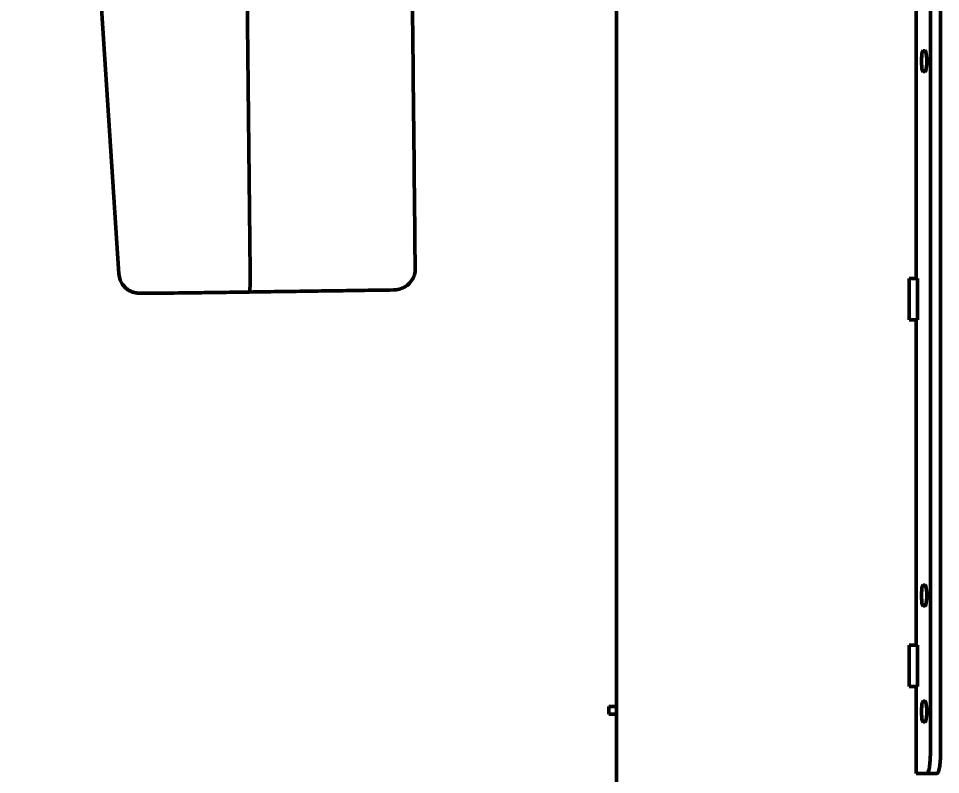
# Model space of a CAD drawing. Header units: inches. Extents: x 15 to 402, y 6 to 258.
# Drawn here: x 54.65 to 76.98, y 83.84 to 102.15 of the extents above; entities that cross this region are included whole.
import ezdxf

# ---------------------------------------------------------------- set-up
doc = ezdxf.new("R2010")
doc.units = ezdxf.units.IN
doc.header["$LTSCALE"] = 12
doc.header["$MEASUREMENT"] = 0
doc.layers.add('Dimension (ANSI)', color=7, linetype='Continuous', lineweight=25)
doc.layers.add('Visible (ANSI)', color=7, linetype='Continuous', lineweight=50)
doc.styles.add('MEMCOR Medium', font='arial.ttf')
doc.dimstyles.new('Default (ANSI)', dxfattribs={"dimscale": 12, "dimtxt": 0.15, "dimasz": 0.098425, "dimexe": 0.125, "dimexo": 0.0625, "dimgap": 0.031496, "dimtad": 0, "dimtih": 1, "dimtoh": 1, "dimdec": 4, "dimrnd": 1e-08, "dimzin": 3, "dimdsep": 46, "dimlunit": 5, "dimtxsty": 'MEMCOR Medium', "dimcen": 0.09, "dimdle": 0.393701, "dimclrd": 256, "dimclre": 256, "dimclrt": 256, "dimadec": 0, "dimazin": 1, "dimtfac": 0.8, "dimtofl": 0, "dimtmove": 0, "dimatfit": 3, "dimfxl": 1, "dimfrac": 1, "dimtolj": 1, "dimtzin": 4, "dimlwd": -1, "dimlwe": -1, "dimarcsym": 0})

# ---------------------------------------------------------------- blocks, each defined once
blk = doc.blocks.new('*D21')
at = {"layer": 'Defpoints', "color": 0, "transparency": 16777216}
for p in [(35.762, 131.253), (26.842, 32.833), (66.4, 32.833)]:
    blk.add_point(p, dxfattribs=at)
at = {"layer": 'Dimension (ANSI)', "transparency": 16777216}
for p, q in [((35.012, 131.253), (25.342, 131.253)), ((26.842, 130.072), (26.842, 86.641)), ((26.842, 34.014), (26.842, 79.9)), ((65.65, 32.833), (25.342, 32.833))]:
    blk.add_line(p, q, dxfattribs=at)
for points in [[(26.646, 130.072), (27.039, 130.072), (26.842, 131.253)], [(26.646, 34.014), (27.039, 34.014), (26.842, 32.833)]]:
    blk.add_solid(points, dxfattribs=at)
at = {"layer": 'Dimension (ANSI)', "transparency": 16777216, "char_height": 1.8, "attachment_point": 5, "style": 'MEMCOR Medium'}
for s, insert in [('\\A1; 98{\\H0.8x;\\S7#16;} in', (26.842, 85.11)), ('\\A1;[2499.9 mm]', (26.842, 81.739))]:
    blk.add_mtext(s, dxfattribs=dict(at, insert=insert))
blk = doc.blocks.new('*D22')
at = {"layer": 'Defpoints', "color": 0, "transparency": 16777216}
for p in [(39.782, 121.366), (66.813, 121.366), (66.4, 32.833)]:
    blk.add_point(p, dxfattribs=at)
at = {"layer": 'Dimension (ANSI)', "transparency": 16777216}
for p, q in [((66.063, 121.366), (38.282, 121.366)), ((39.782, 120.185), (39.782, 98.949)), ((39.782, 34.014), (39.782, 92.159)), ((65.65, 32.833), (38.282, 32.833))]:
    blk.add_line(p, q, dxfattribs=at)
for points in [[(39.585, 120.185), (39.979, 120.185), (39.782, 121.366)], [(39.585, 34.014), (39.979, 34.014), (39.782, 32.833)]]:
    blk.add_solid(points, dxfattribs=at)
at = {"layer": 'Dimension (ANSI)', "transparency": 16777216, "char_height": 1.8, "attachment_point": 5, "style": 'MEMCOR Medium'}
for s, insert in [('\\A1; 88{\\H0.8x;\\S9#16;} in', (39.782, 97.418)), ('\\A1;[2248.7 mm]', (39.782, 94.022))]:
    blk.add_mtext(s, dxfattribs=dict(at, insert=insert))

msp = doc.modelspace()

# ---------------------------------------------------------------- linework, layer by layer
at = {"layer": 'Visible (ANSI)'}
for p, q in [((57.0801, 95.96499), (55.86306, 114.47032)), ((60.05965, 114.52435), (60.2595, 96.00695)), ((76.73049, 84.36576), (76.73049, 113.11576)), ((76.97669, 113.11576), (76.97669, 84.36576)), ((69.12696, 67.98676), (69.12696, 108.65333)), ((76.38319, 103.73576), (76.38319, 95.85576)), ((76.55684, 101.36576), (76.60025, 101.36576)), ((76.60025, 100.86576), (76.55684, 100.86576)), ((60.2595, 96.00695), (60.2595, 96.00691)), ((76.21853, 95.85576), (76.41575, 95.85576)), ((76.21853, 95.85576), (76.21853, 94.85576)), ((76.41575, 95.85576), (76.41575, 94.85576)), ((57.58673, 95.49769), (58.02142, 95.49769)), ((76.21853, 94.85576), (76.41575, 94.85576)), ((76.38319, 94.85576), (76.38319, 86.97576)), ((76.55684, 88.42826), (76.60025, 88.42826)), ((76.60025, 87.92826), (76.55684, 87.92826)), ((76.21853, 86.97576), (76.41575, 86.97576)), ((76.21853, 86.97576), (76.21853, 85.97576)), ((76.41575, 86.97576), (76.41575, 85.97576)), ((76.21853, 85.97576), (76.41575, 85.97576)), ((76.38319, 85.97576), (76.38319, 83.86576)), ((76.55684, 85.61576), (76.60025, 85.61576)), ((69.03176, 85.49076), (68.94246, 85.49076)), ((68.94246, 85.49076), (68.94246, 85.30326)), ((69.03176, 85.30326), (68.94246, 85.30326)), ((69.03176, 85.49076), (69.12696, 85.49076)), ((69.03176, 85.30326), (69.12696, 85.30326)), ((76.60025, 85.11576), (76.55684, 85.11576)), ((76.38319, 83.86576), (76.64366, 83.86576)), ((76.64366, 83.86576), (76.88987, 83.86576))]:
    msp.add_line(p, q, dxfattribs=at)
for centre, major_axis, ratio, start_param, end_param in [((76.55684, 101.11576), (0, -0.25), 0.17364818, 3.14159265, 6.28318531), ((76.60025, 101.11576), (0, 0.25), 0.17364818, 3.14159265, 6.28318531), ((63.75477, 96.07783), (0.44224, 0.23315), 0.99921918, 5.76280936, 5.80857198), ((76.55684, 88.17826), (0, -0.25), 0.17364818, 3.14159265, 6.28318531), ((76.60025, 88.17826), (0, 0.25), 0.17364818, 3.14159265, 6.28318531), ((76.55684, 85.36576), (0, -0.25), 0.17364818, 3.14159265, 6.28318531), ((76.60025, 85.36576), (0, 0.25), 0.17364818, 3.14159265, 6.28318531), ((76.64366, 84.36576), (0, -0.5), 0.17364818, 0, 1.57079633), ((76.88987, 84.36576), (0, -0.5), 0.17364818, 0, 1.57079633)]:
    msp.add_ellipse(centre, major_axis=major_axis, ratio=ratio, start_param=start_param, end_param=end_param, dxfattribs=at)
for points, knots in [([(64.06521, 114.58133), (64.07784, 113.34827), (64.09046, 112.11521), (64.11571, 109.64891), (64.12834, 108.41567), (64.15359, 105.94919), (64.16622, 104.71595), (64.19147, 102.24947), (64.20409, 101.01622), (64.22934, 98.54974), (64.24197, 97.3165), (64.2546, 96.08326)], [-48.29602646, -48.29602646, -48.29602646, -48.29602646, -38.88928459, -38.88928459, -29.48116574, -29.48116574, -20.0730469, -20.0730469, -10.66492805, -10.66492805, -1.2568092, -1.2568092, -1.2568092, -1.2568092]), ([(63.72884, 95.57668), (63.77408, 95.57733), (63.81947, 95.58335), (63.90856, 95.60661), (63.95258, 95.6239), (64.03715, 95.67131), (64.07804, 95.70162), (64.15226, 95.77787), (64.18559, 95.82388), (64.23012, 95.92037), (64.24431, 95.9673), (64.25258, 96.03121), (64.25379, 96.04581), (64.25431, 96.0604)], [-0.00027795, -0.00027795, -0.00027795, -0.00027795, 0.36076886, 0.36076886, 0.72181567, 0.72181567, 1.08286248, 1.08286248, 1.44390928, 1.44390928, 1.72325818, 1.72325818, 1.80495609, 1.80495609, 1.80495609, 1.80495609]), ([(57.0801, 95.96499), (57.0836, 95.91177), (57.09597, 95.86045), (57.1323, 95.76697), (57.15693, 95.72689), (57.21297, 95.65305), (57.24352, 95.62562), (57.31106, 95.57231), (57.3413, 95.55715), (57.41282, 95.52325), (57.43623, 95.51825), (57.50018, 95.50179), (57.51122, 95.50228), (57.53425, 95.49965), (57.54043, 95.49925), (57.55009, 95.49859), (57.55331, 95.49843), (57.55959, 95.49813), (57.5621, 95.49805), (57.56807, 95.49786), (57.57045, 95.49782), (57.57515, 95.49774), (57.57707, 95.49773), (57.58058, 95.4977), (57.58213, 95.49769), (57.58469, 95.49769), (57.58571, 95.49769), (57.58673, 95.49769)], [31.686008577, 31.686008577, 31.686008577, 31.686008577, 31.688050427, 31.688050427, 31.690369238, 31.690369238, 31.693510909, 31.693510909, 31.698628278, 31.698628278, 31.709040151, 31.709040151, 31.735110803, 31.735110803, 31.763144719, 31.763144719, 31.789610146, 31.789610146, 31.825684271, 31.825684271, 31.893276745, 31.893276745, 31.982677211, 31.982677211, 32.072077678, 32.072077678, 32.13301091, 32.13301091, 32.13301091, 32.13301091]), ([(60.2595, 96.00691), (60.26028, 95.94189), (60.26034, 95.878), (60.259, 95.75965), (60.25761, 95.70633), (60.25349, 95.61736), (60.2508, 95.58258), (60.24464, 95.538), (60.24128, 95.52696), (60.23769, 95.52689), (60.23769, 95.52689), (60.23769, 95.52689)], [0, 0, 0, 0, 0.4958908, 0.4958908, 0.99192361, 0.99192361, 1.48822485, 1.48822485, 1.94932359, 1.94932359, 1.94968033, 1.94968033, 1.94968033, 1.94968033]), ([(60.23769, 95.52689), (60.47043, 95.53021), (60.70317, 95.53353), (61.16866, 95.54017), (61.40141, 95.54349), (61.86689, 95.55013), (62.09964, 95.55345), (62.56513, 95.56009), (62.79787, 95.56341), (63.26336, 95.57004), (63.4961, 95.57336), (63.72884, 95.57668)], [-0.04227333, -0.04227333, -0.04227333, -0.04227333, 1.73192806, 1.73192806, 3.50612946, 3.50612946, 5.28033085, 5.28033085, 7.05453224, 7.05453224, 8.82873364, 8.82873364, 8.82873364, 8.82873364]), ([(58.02142, 95.49769), (58.04845, 95.49769), (58.09777, 95.4982), (58.26575, 95.5001), (58.38027, 95.5015), (58.66196, 95.50511), (58.82657, 95.50729), (59.19418, 95.51225), (59.39372, 95.51499), (59.80995, 95.52079), (60.02641, 95.52386), (60.23769, 95.52689)], [32.13301091, 32.13301091, 32.13301091, 32.13301091, 33.74681474, 33.74681474, 35.36061856, 35.36061856, 36.97442239, 36.97442239, 38.58822621, 38.58822621, 40.20203004, 40.20203004, 40.20203004, 40.20203004])]:
    msp.add_open_spline(points, degree=3, knots=knots, dxfattribs=at)

# ---------------------------------------------------------------- dimensions: what is measured, and where the dimension line sits
at = {"layer": 'Dimension (ANSI)'}
for base, p1, p2, text, picture, middle in [((26.8424, 32.83276), (35.76235, 131.25289), (66.40008, 32.83276), ' <> in\\X[2499.9 mm]', '*D21', (26.8424, 83.27039)), ((39.7822, 121.36576), (66.40008, 32.83276), (66.81255, 121.36576), ' <> in\\X[2248.7 mm]', '*D22', (39.7822, 95.55389))]:
    dim = msp.add_linear_dim(base=base, p1=p1, p2=p2, angle=90, text=text, dimstyle='Default (ANSI)', override={"dimgap": 0.031496, "dimdec": 4, "dimpost": '', "dimtol": 0, "dimlim": 0, "dimtp": 0, "dimtm": 0, "dimtdec": 2, "dimatfit": 1}, dxfattribs=at)
    dim.commit()
    dim.dimension.update_dxf_attribs({"geometry": picture, "text_midpoint": middle, "dimtype": 160})

doc.saveas('drawing.dxf')
